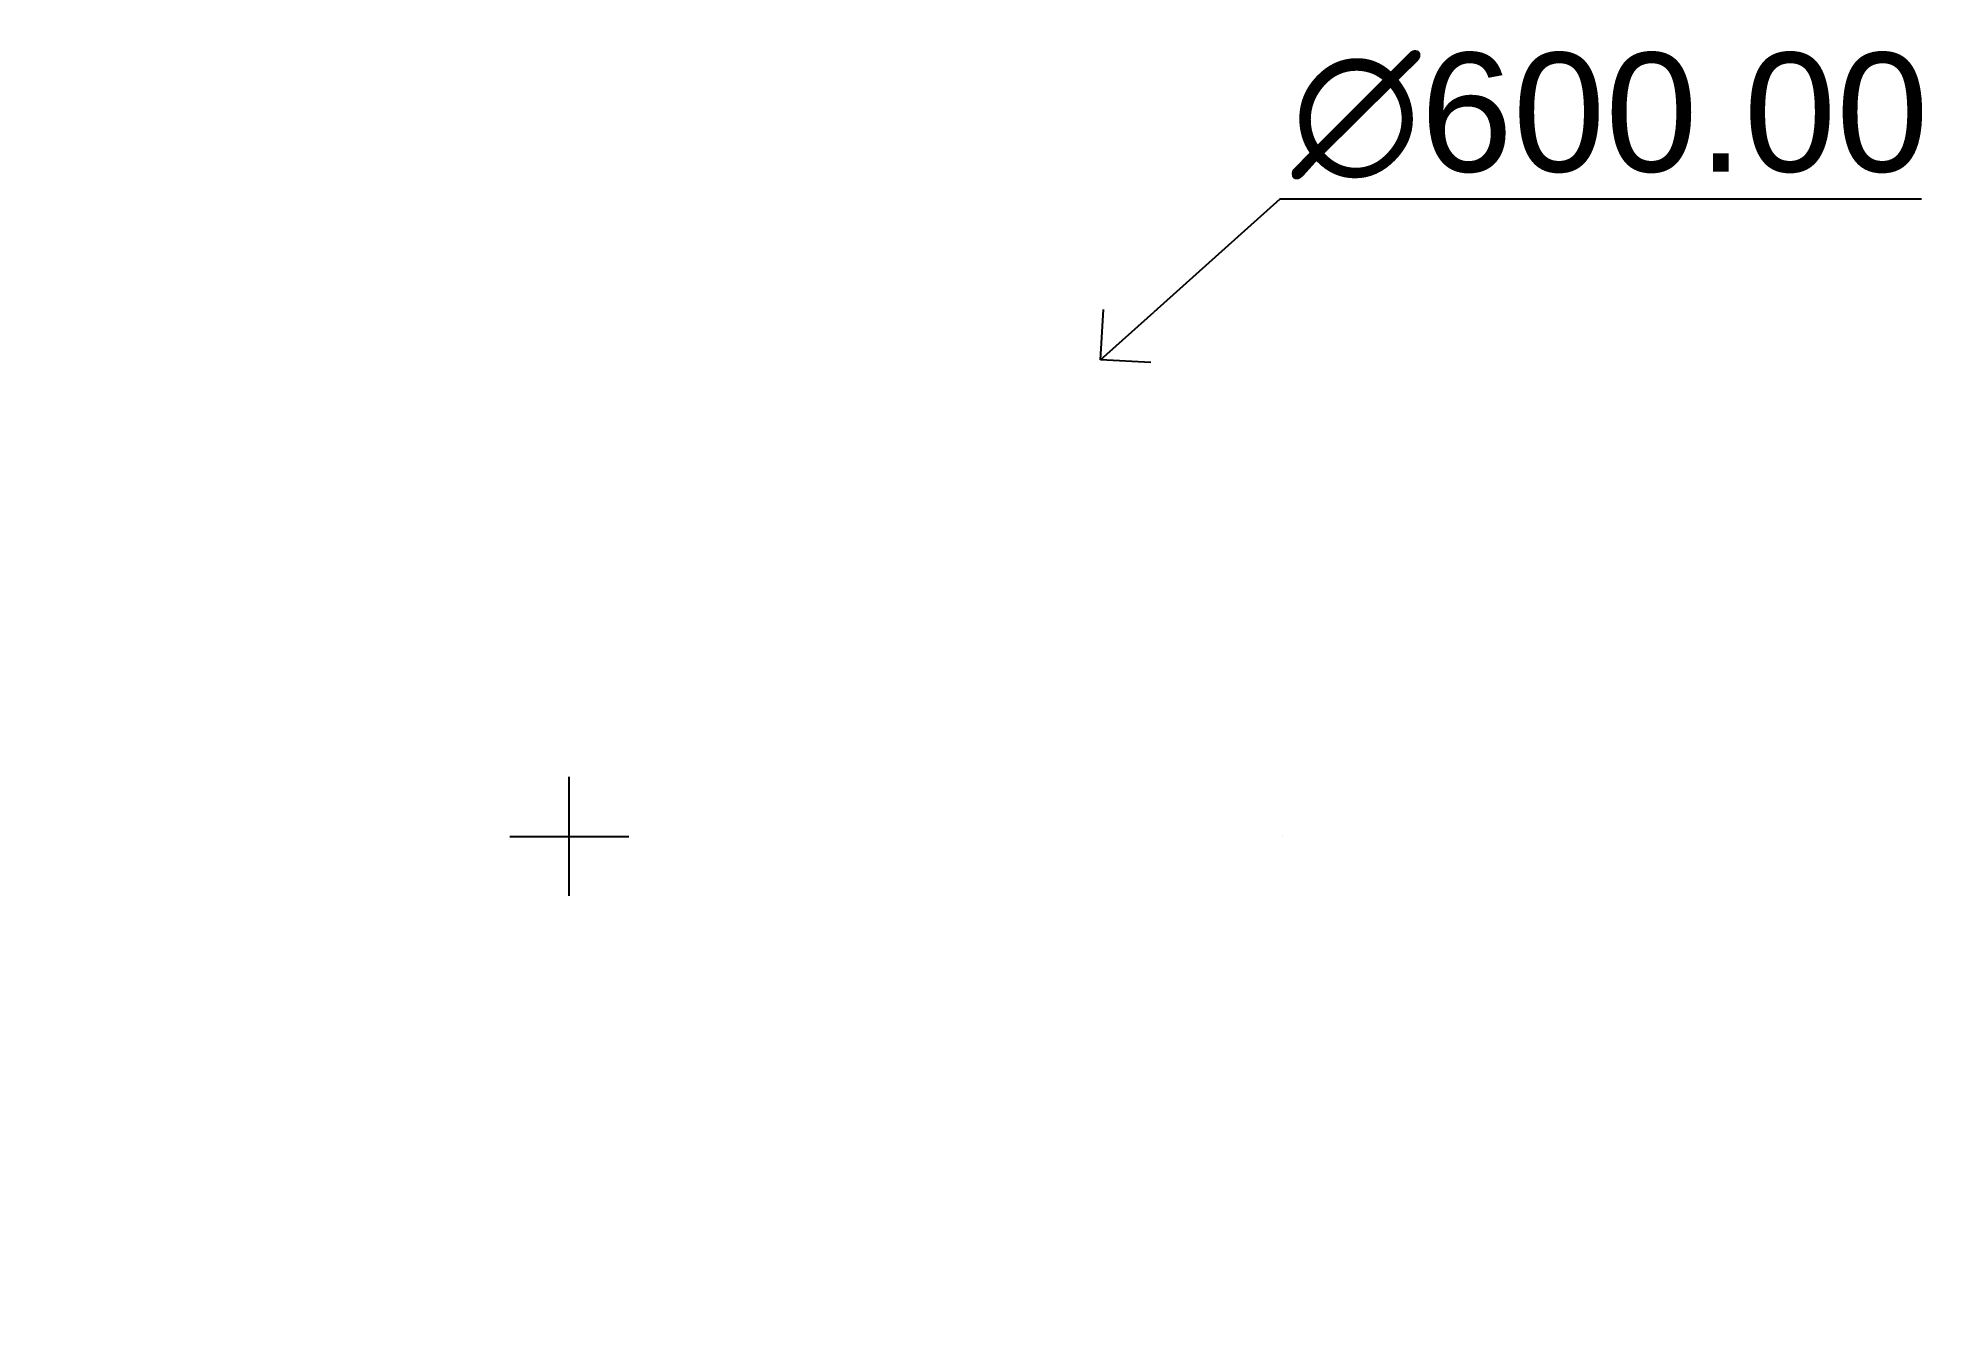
# Model space of a CAD drawing. Header units: millimetres. Extents: x 510 to 1309, y 509 to 1045.
import ezdxf

# ---------------------------------------------------------------- set-up
doc = ezdxf.new("R2010")
doc.units = ezdxf.units.MM
doc.layers.add('Default', color=7, linetype='Continuous')
doc.styles.add('Arial Regular', font='arial.ttf')
doc.dimstyles.new('Template Millimeter Small', dxfattribs={"dimscale": 10, "dimtxt": 5, "dimasz": 5, "dimexe": 1, "dimexo": 0.5, "dimgap": 0.8, "dimtad": 1, "dimtoh": 1, "dimzin": 1, "dimdsep": 46, "dimtxsty": 'Arial Regular', "dimcen": 2.5, "dimadec": 1, "dimazin": 1, "dimtfac": 1, "dimtdec": 4, "dimtix": 1, "dimtofl": 0, "dimtmove": 1, "dimatfit": 3, "dimldrblk": 'OPEN90', "dimfxl": 1, "dimtolj": 1, "dimtzin": 1, "dimarcsym": 0})

# ---------------------------------------------------------------- blocks, each defined once
blk = doc.blocks.new('_Open90')
at = {"color": 0, "linetype": 'ByBlock', "lineweight": -2}
for p, q in [((-0.5, 0.5), (0, 0)), ((0, 0), (-1, 0)), ((0, 0), (-0.5, -0.5))]:
    blk.add_line(p, q, dxfattribs=at)
blk = doc.blocks.new('*D4')
at = {"layer": 'Default', "color": 0, "lineweight": -2, "transparency": 16777216}
for p, q in [((1031.92, 977.32), (978.92, 929.79)), ((1301.72, 977.32), (1031.92, 977.32)), ((733.23, 684.49), (733.23, 734.49)), ((708.23, 709.49), (758.23, 709.49))]:
    blk.add_line(p, q, dxfattribs=at)
at = {"layer": 'Defpoints', "color": 0, "transparency": 16777216}
for p in [(956.59, 909.77), (509.87, 509.21)]:
    blk.add_point(p, dxfattribs=at)
at = {"layer": 'Default', "color": 0, "lineweight": -2, "transparency": 16777216, "xscale": 30, "yscale": 30, "zscale": 30, "rotation": 221.8811985588273}
blk.add_blockref('_Open90', (956.59, 909.77), dxfattribs=at)
at = {"layer": 'Default', "color": 0, "transparency": 16777216, "insert": (1170.82, 1012.24), "char_height": 50, "attachment_point": 5, "style": 'Arial Regular'}
blk.add_mtext('\\A1;∅600.00', dxfattribs=at)

msp = doc.modelspace()

# ---------------------------------------------------------------- linework, layer by layer
at = {"layer": 'Default'}
msp.add_line((1033.226, 709.491), (1033.226, 709.491, 41), dxfattribs=at)

# ---------------------------------------------------------------- dimensions: what is measured, and where the dimension line sits
dim = msp.add_diameter_dim_2p(p1=(509.867, 509.214), p2=(956.585, 909.767), dimstyle='Template Millimeter Small', override={"dimscale": 10, "dimasz": 3, "dimtad": 1, "dimtih": 0, "dimtoh": 1, "dimlfac": 1, "dimtxsty": 'Arial Regular', "dimblk": 'Open90', "dimsah": 0}, dxfattribs=at)
dim.commit()
dim.dimension.update_dxf_attribs({"geometry": '*D4', "text_midpoint": (1031.92, 977.317), "dimtype": 163})

doc.saveas('drawing.dxf')
